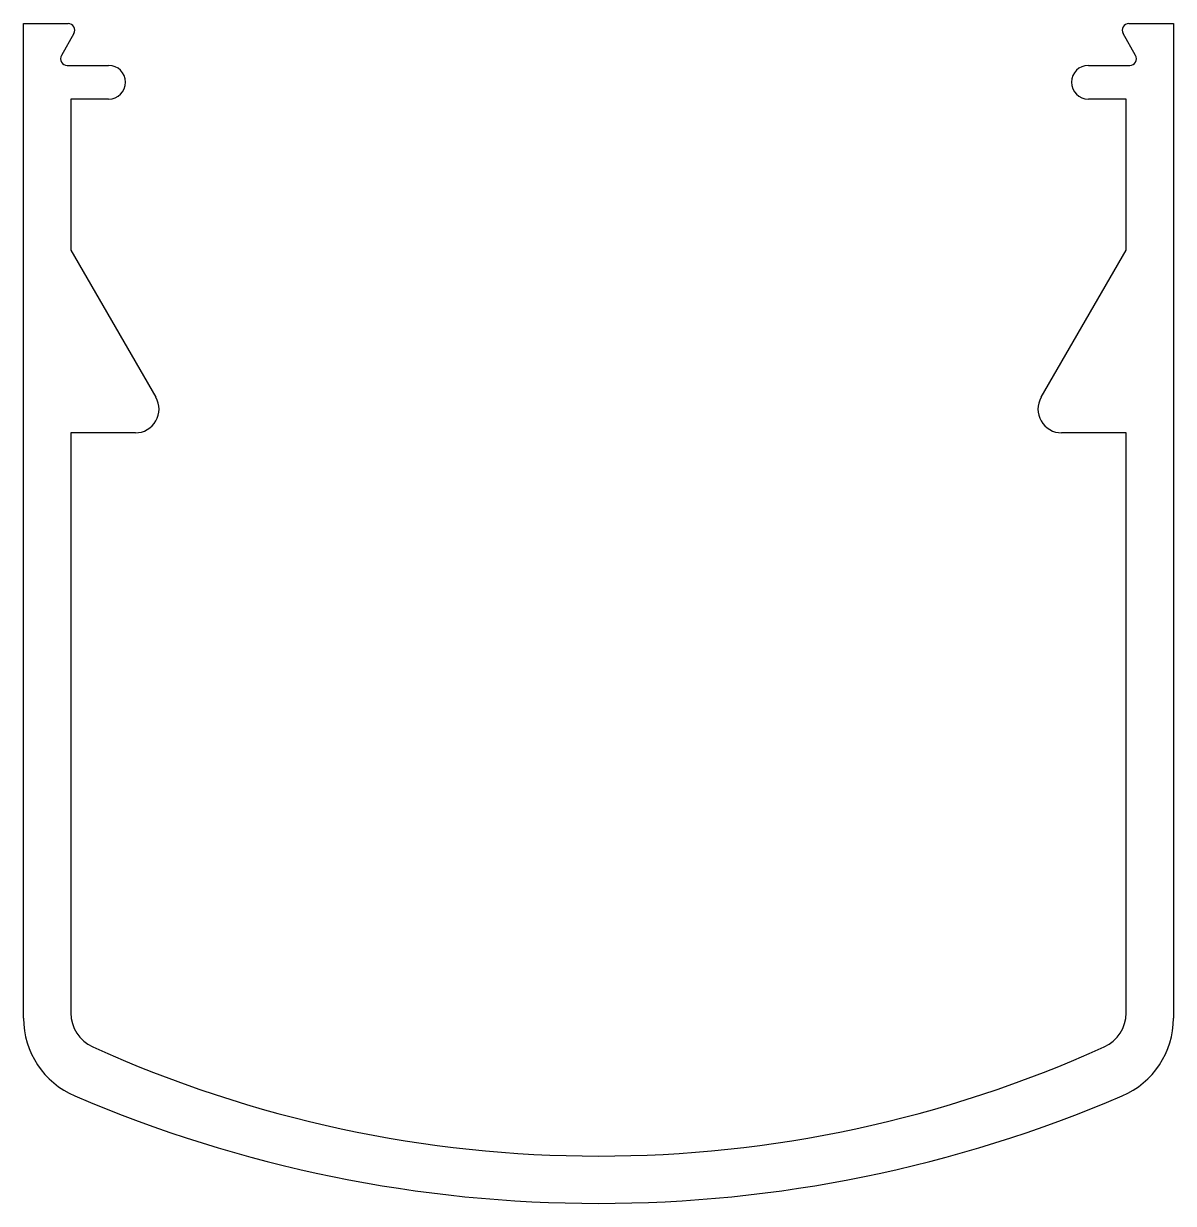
# Model space of a CAD drawing. Extents: x -22 to 21.3, y 4.9 to 49.3.
import ezdxf

# ---------------------------------------------------------------- set-up
doc = ezdxf.new("R2010")
doc.units = 0
doc.layers.get('0').update_dxf_attribs({"linetype": 'CONTINUOUS'})

msp = doc.modelspace()

# ---------------------------------------------------------------- linework, layer by layer
for p, q in [((-22.001, 11.882), (-22.001, 49.287)), ((-22.001, 49.287), (-20.321, 49.287)), ((19.579, 49.287), (21.259, 49.287)), ((21.259, 49.287), (21.259, 11.882)), ((-20.105, 48.912), (-20.578, 48.092)), ((19.836, 48.092), (19.363, 48.912)), ((-20.361, 47.717), (-18.801, 47.717)), ((18.059, 47.717), (19.62, 47.717)), ((-18.801, 46.447), (-20.221, 46.447)), ((-20.221, 46.447), (-20.221, 40.767)), ((19.479, 46.447), (18.059, 46.447)), ((19.479, 40.767), (19.479, 46.447)), ((-20.221, 40.767), (-17.025, 35.232)), ((16.283, 35.232), (19.479, 40.767)), ((-17.796, 33.897), (-20.221, 33.897)), ((-20.221, 33.897), (-20.221, 12.08)), ((19.479, 33.897), (17.054, 33.897)), ((19.479, 12.08), (19.479, 33.897)), ((19.479, 12.08), (19.479, 12.08))]:
    msp.add_line(p, q)
for centre, radius, start, end in [((-20.321, 49.037), 0.25, 329.9107, 90), ((19.579, 49.037), 0.25, 90, 210), ((-20.361, 47.967), 0.25, 149.9107, 270), ((19.62, 47.967), 0.25, 270, 30), ((-18.801, 47.082), 0.635, 270, 90), ((18.059, 47.082), 0.635, 90, 270), ((-17.796, 34.787), 0.89, 270, 30), ((17.054, 34.787), 0.89, 150, 270), ((-18.821, 12.08), 1.4, 180, 245.6354), ((18.079, 12.08), 1.4, 294.3646, 0), ((-18.821, 11.882), 3.18, 180, 246.8135), ((18.079, 11.882), 3.18, 293.1865, 0), ((-0.371, 52.82), 46.123, 245.6354, 294.3646), ((-0.371, 54.957), 50.04, 246.8135, 293.1865)]:
    msp.add_arc(centre, radius, start, end)

doc.saveas('drawing.dxf')
